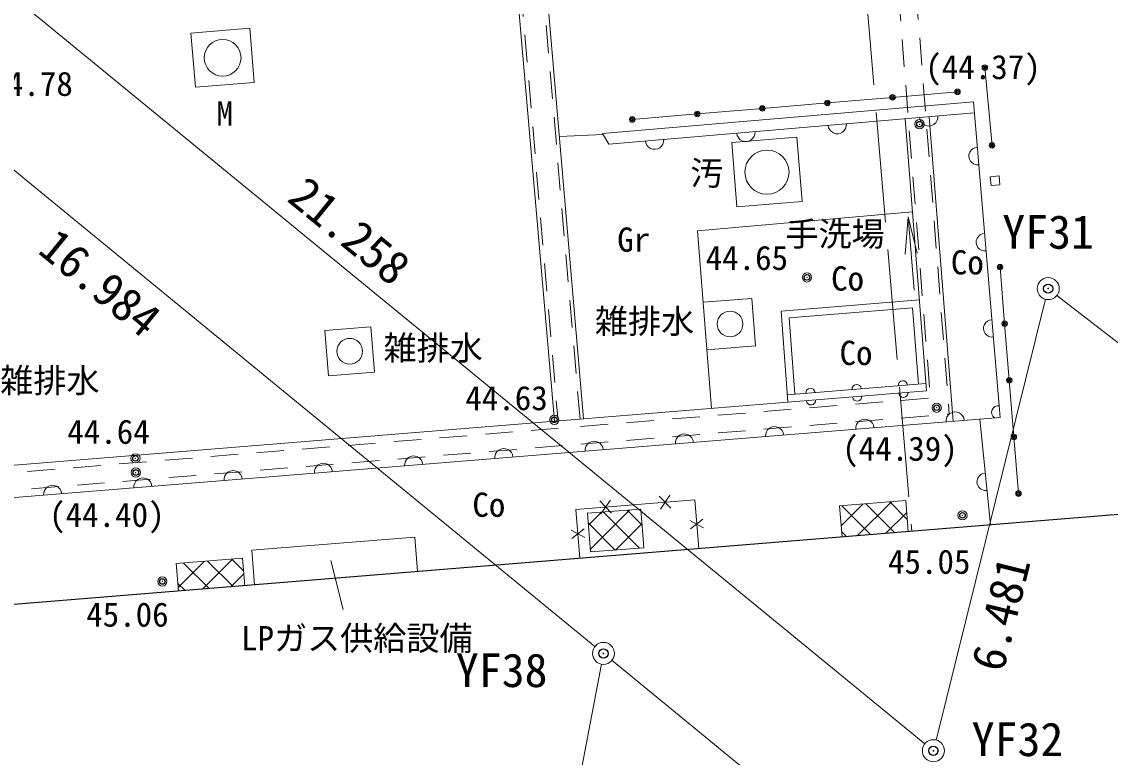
# Model space of a CAD drawing. Units: millimetres, scale not verified. Extents: x -29071210 to -28860960, y -117775216 to -117329466.
# Drawn here: x -28938506 to -28923697, y -117516180 to -117506172 of the extents above; entities that cross this region are included whole.
import ezdxf
from ezdxf.enums import TextEntityAlignment as Align

# ---------------------------------------------------------------- set-up
doc = ezdxf.new("R2010")
doc.units = ezdxf.units.MM
doc.header["$LTSCALE"] = 250
doc.header["$PDMODE"] = 32
doc.header["$PDSIZE"] = 125
doc.linetypes.add('DASHED', pattern=[7.5, 6, -1.5])
doc.linetypes.add('USER4', pattern=[2.5, 1.5, -1])
for name, color, linetype, lineweight in [('S-SUV', 7, 'Continuous', 13), ('S-SUV-HTXT', 7, 'Continuous', 13), ('S-SUV-ROW', 7, 'Continuous', 15), ('S-SUV-SRVR', 3, 'Continuous', 13), ('S-SUV-STR', 1, 'Continuous', 25)]:
    doc.layers.add(name, color=color, linetype=linetype, lineweight=lineweight)
doc.layers.add('S-SUV-BMK', color=7, linetype='Continuous')
doc.styles.add('ＭＳ ゴシック', font='')
doc.styles.get('ＭＳ ゴシック').set_extended_font_data('MS Gothic')

# ---------------------------------------------------------------- blocks, each defined once
blk = doc.blocks.new('ﾌﾟﾛｯﾄﾏｰｸ-03_1')
at = {"color": 3, "linetype": 'Continuous', "lineweight": 25}
blk.add_circle((0, 0), 0.5, dxfattribs=at)
at = {"color": 3}
blk.add_point((0, 0), dxfattribs=at)
blk = doc.blocks.new('open_arrow')
at = {"color": 0, "linetype": 'Continuous', "lineweight": -2}
blk.add_lwpolyline([(7.5, 1.25), (0, 0), (7.5, -1.25)], dxfattribs=at)
blk = doc.blocks.new('ﾌﾟﾛｯﾄﾏｰｸ-03')
at = {"color": 7, "linetype": 'Continuous', "lineweight": 15}
blk.add_circle((0, 0), 0.5, dxfattribs=at)
at = {"color": 7}
blk.add_point((0, 0), dxfattribs=at)

msp = doc.modelspace()

# ---------------------------------------------------------------- hatches: boundary and pattern name
at = {"layer": 'S-SUV'}
h = msp.add_hatch(dxfattribs=at)
h.set_pattern_fill('USER', color=256, style=0, pattern_type=2)
h.set_pattern_definition([(45, (-28926862.5, -117512892.7), (-176.78, 176.78), []), (315, (-28926862.5, -117512892.7), (176.78, 176.78), [])])
h.paths.add_polyline_path([(-28926479, -117512687), (-28926444.5, -117513111.4), (-28927344.3, -117513184.7), (-28927378.8, -117512760.2)])
h = msp.add_hatch(dxfattribs=at)
h.set_pattern_fill('USER', color=256, style=0, pattern_type=2)
h.set_pattern_definition([(45, (-28930428.6, -117513009.6), (-176.78, 176.78), []), (315, (-28930428.6, -117513009.6), (176.78, 176.78), [])])
h.paths.add_polyline_path([(-28930766.7, -117513386.6), (-28930806.9, -117512858.1), (-28930083.8, -117512803.1), (-28930043.6, -117513331.6)])
h = msp.add_hatch(dxfattribs=at)
h.set_pattern_fill('USER', color=256, style=0, pattern_type=2)
h.set_pattern_definition([(45, (-28935821.6, -117513667.3), (-176.78, 176.78), []), (315, (-28935821.6, -117513667.3), (176.78, 176.78), [])])
h.paths.add_polyline_path([(-28935500.9, -117513472.9), (-28935470.5, -117513846), (-28936372.8, -117513919.4), (-28936403.1, -117513546.3)])

# ---------------------------------------------------------------- linework, layer by layer
at = {"layer": 'S-SUV', "linetype": 'DASHED'}
msp.add_line((-28927678.5, -117498063.9), (-28926395.9, -117513104.6), dxfattribs=at)
at = {"layer": 'S-SUV'}
for p, q in [((-28931259.6, -117511607.7), (-28931872, -117504486)), ((-28930860.9, -117511575.3), (-28931473.5, -117504451.7)), ((-28936204, -117506326), (-28935402, -117506260.7)), ((-28936204, -117506326), (-28936144, -117507063.3)), ((-28935402, -117506260.7), (-28935342, -117506998)), ((-28925305, -117507854), (-28925403, -117506796)), ((-28935342, -117506998), (-28936144, -117507063.3)), ((-28927544.5, -117507276.3), (-28926659.3, -117507201)), ((-28926659.3, -117507201), (-28925774.2, -117507125.8)), ((-28930603.9, -117507692.8), (-28925558.3, -117507263.9)), ((-28929314.8, -117507426.8), (-28928429.7, -117507351.5)), ((-28928429.7, -117507351.5), (-28927544.5, -117507276.3)), ((-28925558.3, -117507263.9), (-28925192.9, -117511555.5)), ((-28930518, -117507836), (-28925545.6, -117507413.4)), ((-28930200, -117507502), (-28929314.8, -117507426.8)), ((-28926488.1, -117507491.4), (-28926196.6, -117511195.7)), ((-28925833.2, -117511607.6), (-28926159.2, -117507465.5)), ((-28930596, -117507706), (-28931191.2, -117507734)), ((-28930518, -117507836), (-28930603.9, -117507692.8)), ((-28928846, -117507817), (-28927959.1, -117507744.8)), ((-28927888, -117508619), (-28927959.1, -117507744.8)), ((-28928846, -117507817), (-28928774.9, -117508691.2)), ((-28925208.5, -117508270.1), (-28925328.1, -117508280.3)), ((-28925328.1, -117508280.3), (-28925317.9, -117508399.8)), ((-28925317.9, -117508399.8), (-28925198.3, -117508389.7)), ((-28925198.3, -117508389.7), (-28925208.5, -117508270.1)), ((-28927888, -117508619), (-28928774.9, -117508691.2)), ((-28929312, -117509016), (-28926387.4, -117508758.8)), ((-28926365.7, -117509824.7), (-28926444.1, -117508827.8)), ((-28929121.4, -117511433.7), (-28929312, -117509016)), ((-28925196, -117509511), (-28925133.2, -117510281.2)), ((-28928573, -117509936.3), (-28929235.3, -117509988.5)), ((-28928522, -117510583), (-28928573, -117509936.3)), ((-28926293.3, -117509955.1), (-28928172, -117510110)), ((-28928172, -117510110), (-28928081.6, -117511349.1)), ((-28926385.1, -117510063), (-28928065.1, -117510201.5)), ((-28926385.1, -117510063), (-28926303.3, -117511101.9)), ((-28934381.1, -117510373.8), (-28933757, -117510323)), ((-28933706.9, -117510938.2), (-28933757, -117510323)), ((-28928065.1, -117510201.5), (-28927989.3, -117511239.1)), ((-28925133.2, -117510281.2), (-28925070.5, -117511051.5)), ((-28934331, -117510989), (-28934381.1, -117510373.8)), ((-28928522, -117510583), (-28929184.4, -117510635.2)), ((-28934331, -117510989), (-28933706.9, -117510938.2)), ((-28925070.5, -117511051.5), (-28925007.8, -117511821.8)), ((-28930860.9, -117511575.3), (-28926196.6, -117511195.7)), ((-28926204.6, -117511093.8), (-28928089, -117511247.2)), ((-28930860.9, -117511575.3), (-28953690.4, -117513433.3)), ((-28925192.9, -117511555.5), (-28953218.7, -117513836.4)), ((-28925325.9, -117513017.4), (-28925471.8, -117511578.2)), ((-28925007.8, -117511821.8), (-28924945, -117512592)), ((-28929349.3, -117512676.7), (-28930966, -117512808.2)), ((-28930483.1, -117512857.5), (-28930640.3, -117512693.2)), ((-28930497.4, -117512681.6), (-28930626, -117512869.1)), ((-28929674.7, -117512791.7), (-28929831.9, -117512627.4)), ((-28929689.1, -117512615.8), (-28929817.6, -117512803.3)), ((-28929295.2, -117513340.8), (-28929349.3, -117512676.7)), ((-28927378.8, -117512760.2), (-28926479, -117512687)), ((-28926444.7, -117513108.6), (-28926479, -117512687)), ((-28930966, -117512808.2), (-28930911.9, -117513472.4)), ((-28930083.8, -117512803.1), (-28930806.9, -117512858.1)), ((-28930806, -117512849), (-28930805.4, -117512849)), ((-28930043.6, -117513331.6), (-28930083.8, -117512803.1)), ((-28927378.8, -117512760.2), (-28927344.5, -117513181.9)), ((-28930806.9, -117512858.1), (-28930766.7, -117513386.6)), ((-28929229.5, -117513060.3), (-28929415, -117512957.3)), ((-28929405.4, -117513074.6), (-28929239, -117512942.9)), ((-28931031.7, -117513088.7), (-28930846.2, -117513191.8)), ((-28930855.8, -117513074.4), (-28931022.1, -117513206.1)), ((-28935377.1, -117513364.3), (-28933159.9, -117513183.8)), ((-28933121.7, -117513652.5), (-28933159.9, -117513183.8)), ((-28935377.1, -117513364.3), (-28935339, -117513833.1)), ((-28930766.7, -117513386.6), (-28930043.6, -117513331.6)), ((-28936403.1, -117513546.3), (-28935500.9, -117513472.9)), ((-28936403.1, -117513546.3), (-28936373, -117513917.3)), ((-28935501.1, -117513470.3), (-28935470.7, -117513843.8))]:
    msp.add_line(p, q, dxfattribs=at)
at = {"layer": 'S-SUV', "linetype": 'USER4'}
for p, q in [((-28931822.2, -117504481.7), (-28931214, -117511553.9)), ((-28930910.7, -117511579.4), (-28931523.3, -117504456)), ((-28926387, -117505143.4), (-28925885.9, -117511511.5)), ((-28926626.1, -117505165.3), (-28926143.9, -117511291.7)), ((-28930902.1, -117511679), (-28926143.9, -117511291.7)), ((-28953325.9, -117513744.8), (-28925885.9, -117511511.5)), ((-28931201.2, -117511703.3), (-28953583.2, -117513524.9))]:
    msp.add_line(p, q, dxfattribs=at)
at = {"layer": 'S-SUV'}
for centre, radius in [((-28935773, -117506662), 250), ((-28925403, -117506796), 37.5), ((-28925403, -117506796), 25), ((-28925403, -117506796), 12.5), ((-28925774.2, -117507125.8), 37.5), ((-28925774.2, -117507125.8), 25), ((-28925774.2, -117507125.8), 12.5), ((-28928367, -117508218), 300), ((-28928869, -117510285), 175), ((-28934044, -117510656), 175), ((-28924945, -117512592), 37.5), ((-28924945, -117512592), 25), ((-28924945, -117512592), 12.5)]:
    msp.add_circle(centre, radius, dxfattribs=at)
for centre, radius, start, end in [((-28926659.3, -117507201), 37.5, 0, 180), ((-28926659.3, -117507201), 37.5, 180, 0), ((-28926659.3, -117507201), 25, 0, 180), ((-28926659.3, -117507201), 25, 180, 0), ((-28926659.3, -117507201), 12.5, 0, 180), ((-28926659.3, -117507201), 12.5, 180, 0), ((-28928429.7, -117507351.5), 37.5, 0, 180), ((-28928429.7, -117507351.5), 37.5, 180, 0), ((-28928429.7, -117507351.5), 25, 0, 180), ((-28928429.7, -117507351.5), 25, 180, 0), ((-28928429.7, -117507351.5), 12.5, 0, 180), ((-28928429.7, -117507351.5), 12.5, 180, 0), ((-28927544.5, -117507276.3), 37.5, 0, 180), ((-28927544.5, -117507276.3), 37.5, 180, 0), ((-28927544.5, -117507276.3), 25, 0, 180), ((-28927544.5, -117507276.3), 25, 180, 0), ((-28927544.5, -117507276.3), 12.5, 0, 180), ((-28927544.5, -117507276.3), 12.5, 180, 0), ((-28930200, -117507502), 37.5, 0, 180), ((-28930200, -117507502), 37.5, 180, 0), ((-28930200, -117507502), 25, 0, 180), ((-28930200, -117507502), 25, 180, 0), ((-28930200, -117507502), 12.5, 0, 180), ((-28930200, -117507502), 12.5, 180, 0), ((-28929314.8, -117507426.8), 37.5, 0, 180), ((-28929314.8, -117507426.8), 37.5, 180, 0), ((-28929314.8, -117507426.8), 25, 0, 180), ((-28929314.8, -117507426.8), 25, 180, 0), ((-28929314.8, -117507426.8), 12.5, 0, 180), ((-28929314.8, -117507426.8), 12.5, 180, 0), ((-28926167.1, -117507466.4), 124.8, 184.74784, 4.96885), ((-28928653.3, -117507677.7), 124.8, 184.74784, 4.96885), ((-28927410.2, -117507572.1), 124.8, 184.74784, 4.96885), ((-28929896.4, -117507783.4), 124.8, 184.74784, 4.96885), ((-28925502.7, -117508000.2), 117.9, 91.40546, 278.32616), ((-28925305, -117507854), 37.5, 0, 180), ((-28925305, -117507854), 37.5, 180, 0), ((-28925305, -117507854), 25, 0, 180), ((-28925305, -117507854), 25, 180, 0), ((-28925305, -117507854), 12.5, 0, 180), ((-28925305, -117507854), 12.5, 180, 0), ((-28925402.9, -117509172.6), 117.9, 91.40546, 278.32616), ((-28925196, -117509511), 37.5, 0, 180), ((-28925196, -117509511), 37.5, 180, 0), ((-28925196, -117509511), 25, 0, 180), ((-28925196, -117509511), 25, 180, 0), ((-28925196, -117509511), 12.5, 0, 180), ((-28925196, -117509511), 12.5, 180, 0), ((-28925303.1, -117510345.1), 117.9, 91.40546, 278.32616), ((-28925133.2, -117510281.2), 37.5, 0, 180), ((-28925133.2, -117510281.2), 37.5, 180, 0), ((-28925133.2, -117510281.2), 25, 0, 180), ((-28925133.2, -117510281.2), 25, 180, 0), ((-28925133.2, -117510281.2), 12.5, 0, 180), ((-28925133.2, -117510281.2), 12.5, 180, 0), ((-28926518.7, -117511119.9), 63, 5.12782, 184.17731), ((-28925070.5, -117511051.5), 37.5, 0, 180), ((-28925070.5, -117511051.5), 37.5, 180, 0), ((-28925070.5, -117511051.5), 25, 0, 180), ((-28925070.5, -117511051.5), 25, 180, 0), ((-28925070.5, -117511051.5), 12.5, 0, 180), ((-28925070.5, -117511051.5), 12.5, 180, 0), ((-28927774.9, -117511222.1), 63, 5.12782, 184.17731), ((-28927146.8, -117511171), 63, 5.12782, 184.17731), ((-28926510.8, -117511220.7), 63, 185.14566, 4.15987), ((-28927767.5, -117511323), 63, 185.14566, 4.15987), ((-28927139.1, -117511271.9), 63, 185.14566, 4.15987), ((-28925807, -117511603.7), 123.2, 3.81803, 185.48627), ((-28925221.1, -117511488), 89.5, 80.4367, 235.59201), ((-28927034.9, -117511703.6), 123.2, 3.81803, 185.48627), ((-28929490.7, -117511903.4), 123.2, 3.81803, 185.48627), ((-28928262.8, -117511803.5), 123.2, 3.81803, 185.48627), ((-28925007.8, -117511821.8), 37.5, 0, 180), ((-28925007.8, -117511821.8), 25, 0, 180), ((-28925007.8, -117511821.8), 12.5, 0, 180), ((-28930718.5, -117512003.3), 123.2, 3.81803, 185.48627), ((-28925007.8, -117511821.8), 37.5, 180, 0), ((-28925007.8, -117511821.8), 25, 180, 0), ((-28925007.8, -117511821.8), 12.5, 180, 0), ((-28933174.3, -117512203.2), 123.2, 3.81803, 185.48627), ((-28931946.4, -117512103.2), 123.2, 3.81803, 185.48627), ((-28934402.2, -117512303.1), 123.2, 3.81803, 185.48627), ((-28936857.9, -117512502.9), 123.2, 3.81803, 185.48627), ((-28935630, -117512403), 123.2, 3.81803, 185.48627), ((-28925392.3, -117512432.8), 117.9, 92.32737, 279.24807), ((-28938085.8, -117512602.8), 123.2, 3.81803, 185.48627)]:
    msp.add_arc(centre, radius, start, end, dxfattribs=at)
at = {"layer": 'S-SUV-HTXT'}
msp.add_line((-28934300.5, -117513501.7), (-28934131.3, -117514169.5), dxfattribs=at)
at = {"layer": 'S-SUV-ROW'}
for p, q in [((-28942426.9, -117502711.8), (-28926218.3, -117515997.4)), ((-28930707.1, -117514673.2), (-28943611.3, -117504096)), ((-28924576.6, -117509949), (-28926066.1, -117515946.9)), ((-28909817.9, -117521210.3), (-28924421.9, -117509895.3)), ((-28936606.3, -117546392.4), (-28930619.1, -117514915.6)), ((-28907851.7, -117533407.1), (-28930475.1, -117514863.4))]:
    msp.add_line(p, q, dxfattribs=at)
at = {"layer": 'S-SUV-STR'}
msp.add_line((-28921773, -117512728), (-28960369, -117515872), dxfattribs=at)

# ---------------------------------------------------------------- block references
at = {"layer": 'S-SUV', "xscale": 66.7, "yscale": 66.7, "rotation": 274.5}
msp.add_blockref('open_arrow', (-28926444.1, -117508827.8), dxfattribs=at)
at = {"layer": 'S-SUV-BMK', "xscale": 300, "yscale": 300}
for p in [(-28924540.5, -117509803.4), (-28930591.1, -117514768.3), (-28926102.3, -117516092.5)]:
    msp.add_blockref('ﾌﾟﾛｯﾄﾏｰｸ-03', p, dxfattribs=at)
at = {"layer": 'S-SUV-SRVR', "xscale": 75, "yscale": 75}
for p in [(-28926291.4, -117507565.7), (-28927823, -117509651), (-28926057, -117511424.6), (-28931261, -117511589), (-28936959.2, -117512113.9), (-28936954.5, -117512306.1), (-28925707, -117512889), (-28936594, -117513789)]:
    msp.add_blockref('ﾌﾟﾛｯﾄﾏｰｸ-03_1', p, dxfattribs=at)

# ---------------------------------------------------------------- texts
at = {"layer": 'S-SUV-BMK', "style": 'ＭＳ ゴシック'}
for s, p in [('YF31', (-28925165.5, -117508803.4)), ('YF38', (-28932599.7, -117514767.4)), ('YF32', (-28925581.6, -117515707.6))]:
    msp.add_text(s, height=458.2, dxfattribs=at).set_placement(p, align=Align.TOP_LEFT)
at = {"layer": 'S-SUV-HTXT', "style": 'ＭＳ ゴシック'}
for s, p in [('M', (-28935743.2, -117507419.1)), ('汚', (-28929183.6, -117508231.4)), ('Gr', (-28930179.6, -117509136.6)), ('Co', (-28925640.9, -117509445.6)), ('Co', (-28927270.1, -117509665.5)), ('雑排水', (-28930032.4, -117510247.5)), ('雑排水', (-28932908.6, -117510611.9)), ('Co', (-28927155.3, -117510678.2)), ('雑排水', (-28938123.6, -117511053.9)), ('Co', (-28932150.8, -117512744.1))]:
    msp.add_text(s, height=329.9, dxfattribs=at).set_placement(p, align=Align.MIDDLE_CENTER)
for s, rotation, p in [('21.258', 320.66, (-28934045.3, -117509016.2)), ('16.984', 320.66, (-28937436.6, -117509722.9)), ('6.481', 76.054, (-28925188.4, -117514227.9))]:
    msp.add_text(s, height=458.2, rotation=rotation, dxfattribs=at).set_placement(p, align=Align.MIDDLE_CENTER)
for s, p in [('手洗場', (-28928115.4, -117509324.1)), ('LPガス供給設備', (-28935522.4, -117514824.4))]:
    msp.add_text(s, height=329.9, dxfattribs=at).set_placement(p, align=Align.BOTTOM_LEFT)
at = {"layer": 'S-SUV-SRVR', "style": 'ＭＳ ゴシック'}
for s, p in [('(44.37)', (-28925427.8, -117507051.7)), ('(44.39)', (-28926556.9, -117512244.8)), ('(44.40)', (-28937347.9, -117513144.9))]:
    msp.add_text(s, height=329.9, dxfattribs=at).set_placement(p, align=Align.BOTTOM_CENTER)
for s, p in [('44.78', (-28938933.1, -117507280.2)), ('44.65', (-28929201.3, -117509648.7)), ('44.63', (-28932471.2, -117511556.9)), ('44.64', (-28937887, -117512014.5)), ('45.05', (-28926720.3, -117513783.3)), ('45.06', (-28937629.5, -117514502.7))]:
    msp.add_text(s, height=329.9, dxfattribs=at).set_placement(p, align=Align.BOTTOM_LEFT)

doc.saveas('drawing.dxf')
